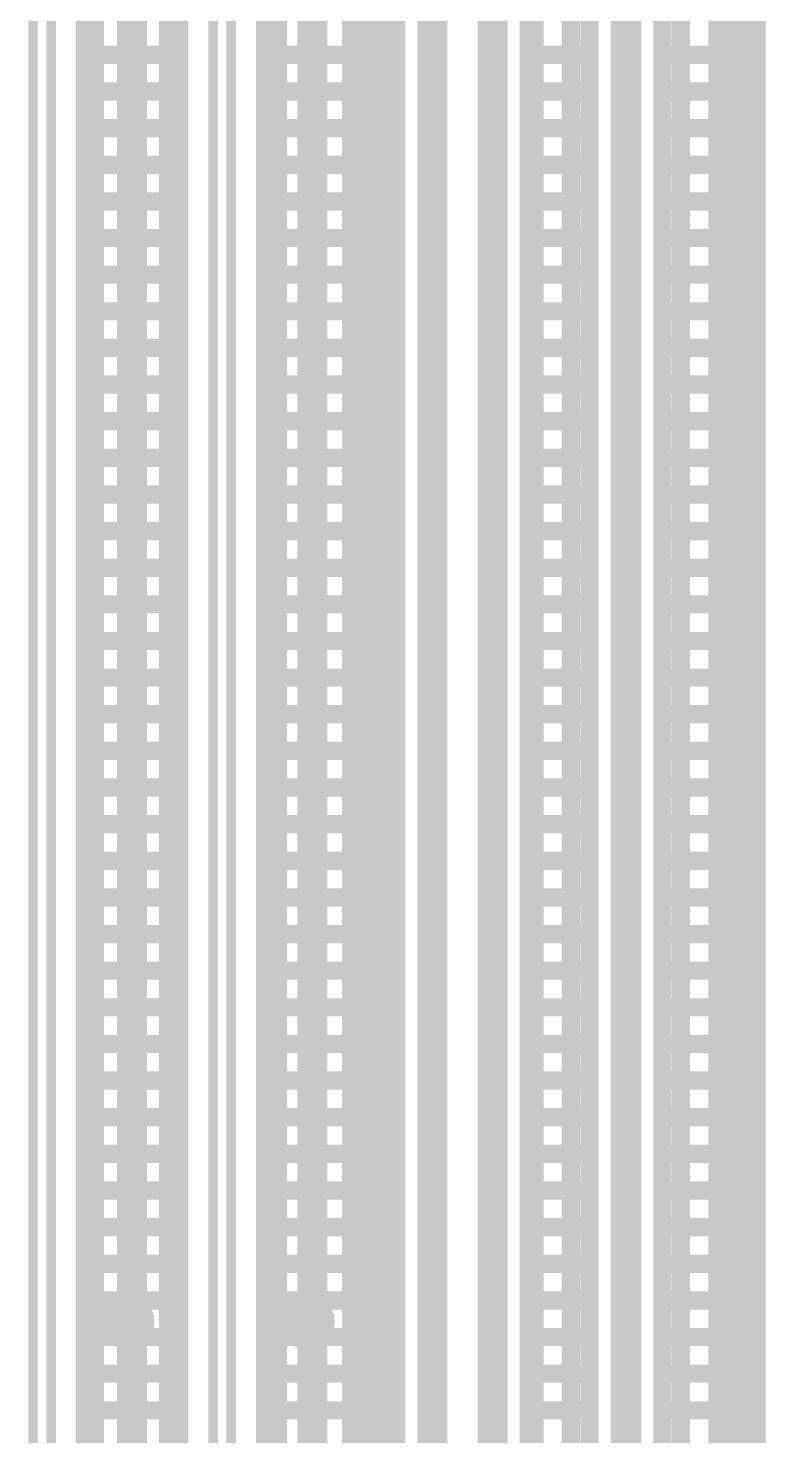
# Model space of a CAD drawing. Header units: millimetres. Extents: x 2260 to 2572, y -21 to 200.
# Drawn here: x 2305.83 to 2311.97, y 117.47 to 129.19 of the extents above; entities that cross this region are included whole.
import ezdxf

# ---------------------------------------------------------------- set-up
doc = ezdxf.new("R2010")
doc.units = ezdxf.units.MM
doc.layers.get('0').update_dxf_attribs({"lineweight": 18})
doc.layers.add('01', color=1, linetype='Continuous', lineweight=18)
doc.layers.add('DIM', color=3, linetype='Continuous', lineweight=13)

# ---------------------------------------------------------------- blocks, each defined once
blk = doc.blocks.new('PAD_R1')
blk.add_lwpolyline([(0.25, 0, 0.5, 0.5, 1), (-0.25, 0, 0.5, 0.5, 1)], format="xyseb", close=True)

msp = doc.modelspace()

# ---------------------------------------------------------------- linework, layer by layer
at = {"layer": '01'}
for points in [[(2306.692, 139.841, 0.25, 0.25, 0), (2306.692, 63.641, 0.25, 0.25, 0)], [(2308.191, 139.841, 0.25, 0.25, 0), (2308.191, 63.641, 0.25, 0.25, 0)], [(2308.692, 139.841, 0.25, 0.25, 0), (2308.692, 63.641, 0.25, 0.25, 0)], [(2309.191, 139.841, 0.25, 0.25, 0), (2309.191, 63.641, 0.25, 0.25, 0)], [(2309.692, 139.841, 0.25, 0.25, 0), (2309.692, 63.641, 0.25, 0.25, 0)], [(2311.692, 139.841, 0.25, 0.25, 0), (2311.692, 63.641, 0.25, 0.25, 0)], [(2306.298, 137.241, 0.152, 0.152, 0), (2306.298, 66.241, 0.152, 0.152, 0)], [(2306.382, 137.241, 0.152, 0.152, 0), (2306.382, 66.241, 0.152, 0.152, 0)], [(2306.687, 137.241, 0.152, 0.152, 0), (2306.687, 66.241, 0.152, 0.152, 0)], [(2306.992, 137.241, 0.152, 0.152, 0), (2306.992, 66.241, 0.152, 0.152, 0)], [(2307.085, 137.241, 0.152, 0.152, 0), (2307.085, 66.241, 0.152, 0.152, 0)], [(2307.798, 137.241, 0.152, 0.152, 0), (2307.798, 66.241, 0.152, 0.152, 0)], [(2307.906, 137.241, 0.152, 0.152, 0), (2307.906, 66.241, 0.152, 0.152, 0)], [(2308.211, 137.241, 0.152, 0.152, 0), (2308.211, 66.241, 0.152, 0.152, 0)], [(2308.516, 137.241, 0.152, 0.152, 0), (2308.516, 66.241, 0.152, 0.152, 0)], [(2308.82, 137.241, 0.152, 0.152, 0), (2308.82, 66.241, 0.152, 0.152, 0)], [(2308.89, 137.241, 0.152, 0.152, 0), (2308.89, 66.241, 0.152, 0.152, 0)], [(2309.993, 137.241, 0.152, 0.152, 0), (2309.993, 66.241, 0.152, 0.152, 0)], [(2310.04, 137.241, 0.152, 0.152, 0), (2310.04, 66.241, 0.152, 0.152, 0)], [(2310.344, 137.241, 0.152, 0.152, 0), (2310.344, 66.241, 0.152, 0.152, 0)], [(2311.564, 137.241, 0.152, 0.152, 0), (2311.564, 66.241, 0.152, 0.152, 0)], [(2311.868, 137.241, 0.152, 0.152, 0), (2311.868, 66.241, 0.152, 0.152, 0)], [(2311.89, 137.241, 0.152, 0.152, 0), (2311.89, 66.241, 0.152, 0.152, 0)], [(2310.498, 134.807, 0.152, 0.152, 0), (2310.498, 68.64, 0.152, 0.152, 0)], [(2311.259, 134.835, 0.152, 0.152, 0), (2311.259, 68.611, 0.152, 0.152, 0)], [(2310.802, 68.764, 0.254, 0.254, 0), (2310.802, 134.682, 0.254, 0.254, 0)], [(2311.105, 134.681, 0.152, 0.152, 0), (2311.105, 68.765, 0.152, 0.152, 0)], [(2306.298, 128.965, 0.152, 0.152, 0), (2307.085, 128.965, 0.152, 0.152, 0)], [(2307.798, 128.965, 0.152, 0.152, 0), (2308.89, 128.965, 0.152, 0.152, 0)], [(2309.993, 128.965, 0.152, 0.152, 0), (2310.498, 128.965, 0.152, 0.152, 0)], [(2311.105, 128.965, 0.152, 0.152, 0), (2311.89, 128.965, 0.152, 0.152, 0)], [(2306.298, 128.66, 0.152, 0.152, 0), (2307.085, 128.66, 0.152, 0.152, 0)], [(2307.798, 128.66, 0.152, 0.152, 0), (2308.89, 128.66, 0.152, 0.152, 0)], [(2309.993, 128.66, 0.152, 0.152, 0), (2310.498, 128.66, 0.152, 0.152, 0)], [(2311.105, 128.66, 0.152, 0.152, 0), (2311.89, 128.66, 0.152, 0.152, 0)], [(2306.298, 128.355, 0.152, 0.152, 0), (2307.085, 128.355, 0.152, 0.152, 0)], [(2307.798, 128.355, 0.152, 0.152, 0), (2308.89, 128.355, 0.152, 0.152, 0)], [(2309.993, 128.355, 0.152, 0.152, 0), (2310.498, 128.355, 0.152, 0.152, 0)], [(2311.105, 128.355, 0.152, 0.152, 0), (2311.89, 128.355, 0.152, 0.152, 0)], [(2306.298, 128.05, 0.152, 0.152, 0), (2307.085, 128.05, 0.152, 0.152, 0)], [(2307.798, 128.05, 0.152, 0.152, 0), (2308.89, 128.05, 0.152, 0.152, 0)], [(2309.993, 128.05, 0.152, 0.152, 0), (2310.498, 128.05, 0.152, 0.152, 0)], [(2311.105, 128.05, 0.152, 0.152, 0), (2311.89, 128.05, 0.152, 0.152, 0)], [(2306.298, 127.745, 0.152, 0.152, 0), (2307.085, 127.745, 0.152, 0.152, 0)], [(2307.798, 127.745, 0.152, 0.152, 0), (2308.89, 127.745, 0.152, 0.152, 0)], [(2309.993, 127.745, 0.152, 0.152, 0), (2310.498, 127.745, 0.152, 0.152, 0)], [(2311.105, 127.745, 0.152, 0.152, 0), (2311.89, 127.745, 0.152, 0.152, 0)], [(2306.298, 127.441, 0.152, 0.152, 0), (2307.085, 127.441, 0.152, 0.152, 0)], [(2307.798, 127.441, 0.152, 0.152, 0), (2308.89, 127.441, 0.152, 0.152, 0)], [(2309.993, 127.441, 0.152, 0.152, 0), (2310.498, 127.441, 0.152, 0.152, 0)], [(2311.105, 127.441, 0.152, 0.152, 0), (2311.89, 127.441, 0.152, 0.152, 0)], [(2306.298, 127.136, 0.152, 0.152, 0), (2307.085, 127.136, 0.152, 0.152, 0)], [(2307.798, 127.136, 0.152, 0.152, 0), (2308.89, 127.136, 0.152, 0.152, 0)], [(2309.993, 127.136, 0.152, 0.152, 0), (2310.498, 127.136, 0.152, 0.152, 0)], [(2311.105, 127.136, 0.152, 0.152, 0), (2311.89, 127.136, 0.152, 0.152, 0)], [(2306.298, 126.831, 0.152, 0.152, 0), (2307.085, 126.831, 0.152, 0.152, 0)], [(2307.798, 126.831, 0.152, 0.152, 0), (2308.89, 126.831, 0.152, 0.152, 0)], [(2309.993, 126.831, 0.152, 0.152, 0), (2310.498, 126.831, 0.152, 0.152, 0)], [(2311.105, 126.831, 0.152, 0.152, 0), (2311.89, 126.831, 0.152, 0.152, 0)], [(2306.298, 126.526, 0.152, 0.152, 0), (2307.085, 126.526, 0.152, 0.152, 0)], [(2307.798, 126.526, 0.152, 0.152, 0), (2308.89, 126.526, 0.152, 0.152, 0)], [(2309.993, 126.526, 0.152, 0.152, 0), (2310.498, 126.526, 0.152, 0.152, 0)], [(2311.105, 126.526, 0.152, 0.152, 0), (2311.89, 126.526, 0.152, 0.152, 0)], [(2306.298, 126.221, 0.152, 0.152, 0), (2307.085, 126.221, 0.152, 0.152, 0)], [(2307.798, 126.221, 0.152, 0.152, 0), (2308.89, 126.221, 0.152, 0.152, 0)], [(2309.993, 126.221, 0.152, 0.152, 0), (2310.498, 126.221, 0.152, 0.152, 0)], [(2311.105, 126.221, 0.152, 0.152, 0), (2311.89, 126.221, 0.152, 0.152, 0)], [(2306.298, 125.917, 0.152, 0.152, 0), (2307.085, 125.917, 0.152, 0.152, 0)], [(2307.798, 125.917, 0.152, 0.152, 0), (2308.89, 125.917, 0.152, 0.152, 0)], [(2309.993, 125.917, 0.152, 0.152, 0), (2310.498, 125.917, 0.152, 0.152, 0)], [(2311.105, 125.917, 0.152, 0.152, 0), (2311.89, 125.917, 0.152, 0.152, 0)], [(2306.298, 125.612, 0.152, 0.152, 0), (2307.085, 125.612, 0.152, 0.152, 0)], [(2307.798, 125.612, 0.152, 0.152, 0), (2308.89, 125.612, 0.152, 0.152, 0)], [(2309.993, 125.612, 0.152, 0.152, 0), (2310.498, 125.612, 0.152, 0.152, 0)], [(2311.105, 125.612, 0.152, 0.152, 0), (2311.89, 125.612, 0.152, 0.152, 0)], [(2306.298, 125.307, 0.152, 0.152, 0), (2307.085, 125.307, 0.152, 0.152, 0)], [(2307.798, 125.307, 0.152, 0.152, 0), (2308.89, 125.307, 0.152, 0.152, 0)], [(2309.993, 125.307, 0.152, 0.152, 0), (2310.498, 125.307, 0.152, 0.152, 0)], [(2311.105, 125.307, 0.152, 0.152, 0), (2311.89, 125.307, 0.152, 0.152, 0)], [(2306.298, 125.002, 0.152, 0.152, 0), (2307.085, 125.002, 0.152, 0.152, 0)], [(2307.798, 125.002, 0.152, 0.152, 0), (2308.89, 125.002, 0.152, 0.152, 0)], [(2309.993, 125.002, 0.152, 0.152, 0), (2310.498, 125.002, 0.152, 0.152, 0)], [(2311.105, 125.002, 0.152, 0.152, 0), (2311.89, 125.002, 0.152, 0.152, 0)], [(2306.298, 124.697, 0.152, 0.152, 0), (2307.085, 124.697, 0.152, 0.152, 0)], [(2307.798, 124.697, 0.152, 0.152, 0), (2308.89, 124.697, 0.152, 0.152, 0)], [(2309.993, 124.697, 0.152, 0.152, 0), (2310.498, 124.697, 0.152, 0.152, 0)], [(2311.105, 124.697, 0.152, 0.152, 0), (2311.89, 124.697, 0.152, 0.152, 0)], [(2306.298, 124.393, 0.152, 0.152, 0), (2307.085, 124.393, 0.152, 0.152, 0)], [(2307.798, 124.393, 0.152, 0.152, 0), (2308.89, 124.393, 0.152, 0.152, 0)], [(2309.993, 124.393, 0.152, 0.152, 0), (2310.498, 124.393, 0.152, 0.152, 0)], [(2311.105, 124.393, 0.152, 0.152, 0), (2311.89, 124.393, 0.152, 0.152, 0)], [(2306.298, 124.088, 0.152, 0.152, 0), (2307.085, 124.088, 0.152, 0.152, 0)], [(2307.798, 124.088, 0.152, 0.152, 0), (2308.89, 124.088, 0.152, 0.152, 0)], [(2309.993, 124.088, 0.152, 0.152, 0), (2310.498, 124.088, 0.152, 0.152, 0)], [(2311.105, 124.088, 0.152, 0.152, 0), (2311.89, 124.088, 0.152, 0.152, 0)], [(2306.298, 123.783, 0.152, 0.152, 0), (2307.085, 123.783, 0.152, 0.152, 0)], [(2307.798, 123.783, 0.152, 0.152, 0), (2308.89, 123.783, 0.152, 0.152, 0)], [(2309.993, 123.783, 0.152, 0.152, 0), (2310.498, 123.783, 0.152, 0.152, 0)], [(2311.105, 123.783, 0.152, 0.152, 0), (2311.89, 123.783, 0.152, 0.152, 0)], [(2306.298, 123.478, 0.152, 0.152, 0), (2307.085, 123.478, 0.152, 0.152, 0)], [(2307.798, 123.478, 0.152, 0.152, 0), (2308.89, 123.478, 0.152, 0.152, 0)], [(2309.993, 123.478, 0.152, 0.152, 0), (2310.498, 123.478, 0.152, 0.152, 0)], [(2311.105, 123.478, 0.152, 0.152, 0), (2311.89, 123.478, 0.152, 0.152, 0)], [(2306.298, 123.173, 0.152, 0.152, 0), (2307.085, 123.173, 0.152, 0.152, 0)], [(2307.798, 123.173, 0.152, 0.152, 0), (2308.89, 123.173, 0.152, 0.152, 0)], [(2309.993, 123.173, 0.152, 0.152, 0), (2310.498, 123.173, 0.152, 0.152, 0)], [(2311.105, 123.173, 0.152, 0.152, 0), (2311.89, 123.173, 0.152, 0.152, 0)], [(2306.298, 122.869, 0.152, 0.152, 0), (2307.085, 122.869, 0.152, 0.152, 0)], [(2307.798, 122.869, 0.152, 0.152, 0), (2308.89, 122.869, 0.152, 0.152, 0)], [(2309.993, 122.869, 0.152, 0.152, 0), (2310.498, 122.869, 0.152, 0.152, 0)], [(2311.105, 122.869, 0.152, 0.152, 0), (2311.89, 122.869, 0.152, 0.152, 0)], [(2306.298, 122.564, 0.152, 0.152, 0), (2307.085, 122.564, 0.152, 0.152, 0)], [(2307.798, 122.564, 0.152, 0.152, 0), (2308.89, 122.564, 0.152, 0.152, 0)], [(2309.993, 122.564, 0.152, 0.152, 0), (2310.498, 122.564, 0.152, 0.152, 0)], [(2311.105, 122.564, 0.152, 0.152, 0), (2311.89, 122.564, 0.152, 0.152, 0)], [(2306.298, 122.259, 0.152, 0.152, 0), (2307.085, 122.259, 0.152, 0.152, 0)], [(2307.798, 122.259, 0.152, 0.152, 0), (2308.89, 122.259, 0.152, 0.152, 0)], [(2309.993, 122.259, 0.152, 0.152, 0), (2310.498, 122.259, 0.152, 0.152, 0)], [(2311.105, 122.259, 0.152, 0.152, 0), (2311.89, 122.259, 0.152, 0.152, 0)], [(2306.298, 121.954, 0.152, 0.152, 0), (2307.085, 121.954, 0.152, 0.152, 0)], [(2307.798, 121.954, 0.152, 0.152, 0), (2308.89, 121.954, 0.152, 0.152, 0)], [(2309.993, 121.954, 0.152, 0.152, 0), (2310.498, 121.954, 0.152, 0.152, 0)], [(2311.105, 121.954, 0.152, 0.152, 0), (2311.89, 121.954, 0.152, 0.152, 0)], [(2306.298, 121.649, 0.152, 0.152, 0), (2307.085, 121.649, 0.152, 0.152, 0)], [(2307.798, 121.649, 0.152, 0.152, 0), (2308.89, 121.649, 0.152, 0.152, 0)], [(2309.993, 121.649, 0.152, 0.152, 0), (2310.498, 121.649, 0.152, 0.152, 0)], [(2311.105, 121.649, 0.152, 0.152, 0), (2311.89, 121.649, 0.152, 0.152, 0)], [(2306.298, 121.345, 0.152, 0.152, 0), (2307.085, 121.345, 0.152, 0.152, 0)], [(2307.798, 121.345, 0.152, 0.152, 0), (2308.89, 121.345, 0.152, 0.152, 0)], [(2309.993, 121.345, 0.152, 0.152, 0), (2310.498, 121.345, 0.152, 0.152, 0)], [(2311.105, 121.345, 0.152, 0.152, 0), (2311.89, 121.345, 0.152, 0.152, 0)], [(2306.298, 121.04, 0.152, 0.152, 0), (2307.085, 121.04, 0.152, 0.152, 0)], [(2307.798, 121.04, 0.152, 0.152, 0), (2308.89, 121.04, 0.152, 0.152, 0)], [(2309.993, 121.04, 0.152, 0.152, 0), (2310.498, 121.04, 0.152, 0.152, 0)], [(2311.105, 121.04, 0.152, 0.152, 0), (2311.89, 121.04, 0.152, 0.152, 0)], [(2306.298, 120.735, 0.152, 0.152, 0), (2307.085, 120.735, 0.152, 0.152, 0)], [(2307.798, 120.735, 0.152, 0.152, 0), (2308.89, 120.735, 0.152, 0.152, 0)], [(2309.993, 120.735, 0.152, 0.152, 0), (2310.498, 120.735, 0.152, 0.152, 0)], [(2311.105, 120.735, 0.152, 0.152, 0), (2311.89, 120.735, 0.152, 0.152, 0)], [(2306.298, 120.43, 0.152, 0.152, 0), (2307.085, 120.43, 0.152, 0.152, 0)], [(2307.798, 120.43, 0.152, 0.152, 0), (2308.89, 120.43, 0.152, 0.152, 0)], [(2309.993, 120.43, 0.152, 0.152, 0), (2310.498, 120.43, 0.152, 0.152, 0)], [(2311.105, 120.43, 0.152, 0.152, 0), (2311.89, 120.43, 0.152, 0.152, 0)], [(2306.298, 120.125, 0.152, 0.152, 0), (2307.085, 120.125, 0.152, 0.152, 0)], [(2307.798, 120.125, 0.152, 0.152, 0), (2308.89, 120.125, 0.152, 0.152, 0)], [(2309.993, 120.125, 0.152, 0.152, 0), (2310.498, 120.125, 0.152, 0.152, 0)], [(2311.105, 120.125, 0.152, 0.152, 0), (2311.89, 120.125, 0.152, 0.152, 0)], [(2306.298, 119.821, 0.152, 0.152, 0), (2307.085, 119.821, 0.152, 0.152, 0)], [(2307.798, 119.821, 0.152, 0.152, 0), (2308.89, 119.821, 0.152, 0.152, 0)], [(2309.993, 119.821, 0.152, 0.152, 0), (2310.498, 119.821, 0.152, 0.152, 0)], [(2311.105, 119.821, 0.152, 0.152, 0), (2311.89, 119.821, 0.152, 0.152, 0)], [(2306.298, 119.516, 0.152, 0.152, 0), (2307.085, 119.516, 0.152, 0.152, 0)], [(2307.798, 119.516, 0.152, 0.152, 0), (2308.89, 119.516, 0.152, 0.152, 0)], [(2309.993, 119.516, 0.152, 0.152, 0), (2310.498, 119.516, 0.152, 0.152, 0)], [(2311.105, 119.516, 0.152, 0.152, 0), (2311.89, 119.516, 0.152, 0.152, 0)], [(2306.298, 119.211, 0.152, 0.152, 0), (2307.085, 119.211, 0.152, 0.152, 0)], [(2307.798, 119.211, 0.152, 0.152, 0), (2308.89, 119.211, 0.152, 0.152, 0)], [(2309.993, 119.211, 0.152, 0.152, 0), (2310.498, 119.211, 0.152, 0.152, 0)], [(2311.105, 119.211, 0.152, 0.152, 0), (2311.89, 119.211, 0.152, 0.152, 0)], [(2306.298, 118.906, 0.152, 0.152, 0), (2307.085, 118.906, 0.152, 0.152, 0)], [(2307.798, 118.906, 0.152, 0.152, 0), (2308.89, 118.906, 0.152, 0.152, 0)], [(2309.993, 118.906, 0.152, 0.152, 0), (2310.498, 118.906, 0.152, 0.152, 0)], [(2311.105, 118.906, 0.152, 0.152, 0), (2311.89, 118.906, 0.152, 0.152, 0)], [(2306.298, 118.601, 0.152, 0.152, 0), (2307.085, 118.601, 0.152, 0.152, 0)], [(2307.798, 118.601, 0.152, 0.152, 0), (2308.89, 118.601, 0.152, 0.152, 0)], [(2309.993, 118.601, 0.152, 0.152, 0), (2310.498, 118.601, 0.152, 0.152, 0)], [(2311.105, 118.601, 0.152, 0.152, 0), (2311.89, 118.601, 0.152, 0.152, 0)], [(2306.298, 118.297, 0.152, 0.152, 0), (2307.085, 118.297, 0.152, 0.152, 0)], [(2307.798, 118.297, 0.152, 0.152, 0), (2308.89, 118.297, 0.152, 0.152, 0)], [(2309.993, 118.297, 0.152, 0.152, 0), (2310.498, 118.297, 0.152, 0.152, 0)], [(2311.105, 118.297, 0.152, 0.152, 0), (2311.89, 118.297, 0.152, 0.152, 0)], [(2306.298, 117.992, 0.152, 0.152, 0), (2307.085, 117.992, 0.152, 0.152, 0)], [(2307.798, 117.992, 0.152, 0.152, 0), (2308.89, 117.992, 0.152, 0.152, 0)], [(2309.993, 117.992, 0.152, 0.152, 0), (2310.498, 117.992, 0.152, 0.152, 0)], [(2311.105, 117.992, 0.152, 0.152, 0), (2311.89, 117.992, 0.152, 0.152, 0)], [(2306.298, 117.687, 0.152, 0.152, 0), (2307.085, 117.687, 0.152, 0.152, 0)], [(2307.798, 117.687, 0.152, 0.152, 0), (2308.89, 117.687, 0.152, 0.152, 0)], [(2309.993, 117.687, 0.152, 0.152, 0), (2310.498, 117.687, 0.152, 0.152, 0)], [(2311.105, 117.687, 0.152, 0.152, 0), (2311.89, 117.687, 0.152, 0.152, 0)]]:
    msp.add_lwpolyline(points, format="xyseb", dxfattribs=at)
at = {"layer": 'DIM'}
for points in [[(2305.867, 137.367, 0.08, 0.08, 0), (2305.867, 66.114, 0.08, 0.08, 0)], [(2306.017, 137.367, 0.08, 0.08, 0), (2306.017, 66.114, 0.08, 0.08, 0)], [(2307.366, 137.368, 0.08, 0.08, 0), (2307.366, 66.114, 0.08, 0.08, 0)], [(2307.516, 137.366, 0.08, 0.08, 0), (2307.516, 66.116, 0.08, 0.08, 0)]]:
    msp.add_lwpolyline(points, format="xyseb", dxfattribs=at)

# ---------------------------------------------------------------- block references
at = {"layer": '01'}
for p, xscale, yscale in [((2306.298, 128.965), 0.1524, 0.1524), ((2307.085, 128.965), 0.1524, 0.1524), ((2307.798, 128.965), 0.1524, 0.1524), ((2308.89, 128.965), 0.1524, 0.1524), ((2309.993, 128.965), 0.1524, 0.1524), ((2310.498, 128.965), 0.1524, 0.1524), ((2311.105, 128.965), 0.1524, 0.1524), ((2311.89, 128.965), 0.1524, 0.1524), ((2306.298, 128.66), 0.1524, 0.1524), ((2307.085, 128.66), 0.1524, 0.1524), ((2307.798, 128.66), 0.1524, 0.1524), ((2308.89, 128.66), 0.1524, 0.1524), ((2309.993, 128.66), 0.1524, 0.1524), ((2310.498, 128.66), 0.1524, 0.1524), ((2311.105, 128.66), 0.1524, 0.1524), ((2311.89, 128.66), 0.1524, 0.1524), ((2306.298, 128.355), 0.1524, 0.1524), ((2307.085, 128.355), 0.1524, 0.1524), ((2307.798, 128.355), 0.1524, 0.1524), ((2308.89, 128.355), 0.1524, 0.1524), ((2309.993, 128.355), 0.1524, 0.1524), ((2310.498, 128.355), 0.1524, 0.1524), ((2311.105, 128.355), 0.1524, 0.1524), ((2311.89, 128.355), 0.1524, 0.1524), ((2306.298, 128.05), 0.1524, 0.1524), ((2307.085, 128.05), 0.1524, 0.1524), ((2307.798, 128.05), 0.1524, 0.1524), ((2308.89, 128.05), 0.1524, 0.1524), ((2309.993, 128.05), 0.1524, 0.1524), ((2310.498, 128.05), 0.1524, 0.1524), ((2311.105, 128.05), 0.1524, 0.1524), ((2311.89, 128.05), 0.1524, 0.1524), ((2306.298, 127.745), 0.1524, 0.1524), ((2307.085, 127.745), 0.1524, 0.1524), ((2307.798, 127.745), 0.1524, 0.1524), ((2308.89, 127.745), 0.1524, 0.1524), ((2309.993, 127.745), 0.1524, 0.1524), ((2310.498, 127.745), 0.1524, 0.1524), ((2311.105, 127.745), 0.1524, 0.1524), ((2311.89, 127.745), 0.1524, 0.1524), ((2306.298, 127.441), 0.1524, 0.1524), ((2307.085, 127.441), 0.1524, 0.1524), ((2307.798, 127.441), 0.1524, 0.1524), ((2308.89, 127.441), 0.1524, 0.1524), ((2309.993, 127.441), 0.1524, 0.1524), ((2310.498, 127.441), 0.1524, 0.1524), ((2311.105, 127.441), 0.1524, 0.1524), ((2311.89, 127.441), 0.1524, 0.1524), ((2306.298, 127.136), 0.1524, 0.1524), ((2307.085, 127.136), 0.1524, 0.1524), ((2307.798, 127.136), 0.1524, 0.1524), ((2308.89, 127.136), 0.1524, 0.1524), ((2309.993, 127.136), 0.1524, 0.1524), ((2310.498, 127.136), 0.1524, 0.1524), ((2311.105, 127.136), 0.1524, 0.1524), ((2311.89, 127.136), 0.1524, 0.1524), ((2306.298, 126.831), 0.1524, 0.1524), ((2307.085, 126.831), 0.1524, 0.1524), ((2307.798, 126.831), 0.1524, 0.1524), ((2308.89, 126.831), 0.1524, 0.1524), ((2309.993, 126.831), 0.1524, 0.1524), ((2310.498, 126.831), 0.1524, 0.1524), ((2311.105, 126.831), 0.1524, 0.1524), ((2311.89, 126.831), 0.1524, 0.1524), ((2306.298, 126.526), 0.1524, 0.1524), ((2307.085, 126.526), 0.1524, 0.1524), ((2307.798, 126.526), 0.1524, 0.1524), ((2308.89, 126.526), 0.1524, 0.1524), ((2309.993, 126.526), 0.1524, 0.1524), ((2310.498, 126.526), 0.1524, 0.1524), ((2311.105, 126.526), 0.1524, 0.1524), ((2311.89, 126.526), 0.1524, 0.1524), ((2306.298, 126.221), 0.1524, 0.1524), ((2307.085, 126.221), 0.1524, 0.1524), ((2307.798, 126.221), 0.1524, 0.1524), ((2308.89, 126.221), 0.1524, 0.1524), ((2309.993, 126.221), 0.1524, 0.1524), ((2310.498, 126.221), 0.1524, 0.1524), ((2311.105, 126.221), 0.1524, 0.1524), ((2311.89, 126.221), 0.1524, 0.1524), ((2306.298, 125.917), 0.1524, 0.1524), ((2307.085, 125.917), 0.1524, 0.1524), ((2307.798, 125.917), 0.1524, 0.1524), ((2308.89, 125.917), 0.1524, 0.1524), ((2309.993, 125.917), 0.1524, 0.1524), ((2310.498, 125.917), 0.1524, 0.1524), ((2311.105, 125.917), 0.1524, 0.1524), ((2311.89, 125.917), 0.1524, 0.1524), ((2306.298, 125.612), 0.1524, 0.1524), ((2307.085, 125.612), 0.1524, 0.1524), ((2307.798, 125.612), 0.1524, 0.1524), ((2308.89, 125.612), 0.1524, 0.1524), ((2309.993, 125.612), 0.1524, 0.1524), ((2310.498, 125.612), 0.1524, 0.1524), ((2311.105, 125.612), 0.1524, 0.1524), ((2311.89, 125.612), 0.1524, 0.1524), ((2306.298, 125.307), 0.1524, 0.1524), ((2307.085, 125.307), 0.1524, 0.1524), ((2307.798, 125.307), 0.1524, 0.1524), ((2308.89, 125.307), 0.1524, 0.1524), ((2309.993, 125.307), 0.1524, 0.1524), ((2310.498, 125.307), 0.1524, 0.1524), ((2311.105, 125.307), 0.1524, 0.1524), ((2311.89, 125.307), 0.1524, 0.1524), ((2306.298, 125.002), 0.1524, 0.1524), ((2307.085, 125.002), 0.1524, 0.1524), ((2307.798, 125.002), 0.1524, 0.1524), ((2308.89, 125.002), 0.1524, 0.1524), ((2309.993, 125.002), 0.1524, 0.1524), ((2310.498, 125.002), 0.1524, 0.1524), ((2311.105, 125.002), 0.1524, 0.1524), ((2311.89, 125.002), 0.1524, 0.1524), ((2306.298, 124.697), 0.1524, 0.1524), ((2307.085, 124.697), 0.1524, 0.1524), ((2307.798, 124.697), 0.1524, 0.1524), ((2308.89, 124.697), 0.1524, 0.1524), ((2309.993, 124.697), 0.1524, 0.1524), ((2310.498, 124.697), 0.1524, 0.1524), ((2311.105, 124.697), 0.1524, 0.1524), ((2311.89, 124.697), 0.1524, 0.1524), ((2306.298, 124.393), 0.1524, 0.1524), ((2307.085, 124.393), 0.1524, 0.1524), ((2307.798, 124.393), 0.1524, 0.1524), ((2308.89, 124.393), 0.1524, 0.1524), ((2309.993, 124.393), 0.1524, 0.1524), ((2310.498, 124.393), 0.1524, 0.1524), ((2311.105, 124.393), 0.1524, 0.1524), ((2311.89, 124.393), 0.1524, 0.1524), ((2306.298, 124.088), 0.1524, 0.1524), ((2307.085, 124.088), 0.1524, 0.1524), ((2307.798, 124.088), 0.1524, 0.1524), ((2308.89, 124.088), 0.1524, 0.1524), ((2309.993, 124.088), 0.1524, 0.1524), ((2310.498, 124.088), 0.1524, 0.1524), ((2311.105, 124.088), 0.1524, 0.1524), ((2311.89, 124.088), 0.1524, 0.1524), ((2306.298, 123.783), 0.1524, 0.1524), ((2307.085, 123.783), 0.1524, 0.1524), ((2307.798, 123.783), 0.1524, 0.1524), ((2308.89, 123.783), 0.1524, 0.1524), ((2309.993, 123.783), 0.1524, 0.1524), ((2310.498, 123.783), 0.1524, 0.1524), ((2311.105, 123.783), 0.1524, 0.1524), ((2311.89, 123.783), 0.1524, 0.1524), ((2306.298, 123.478), 0.1524, 0.1524), ((2307.085, 123.478), 0.1524, 0.1524), ((2307.798, 123.478), 0.1524, 0.1524), ((2308.89, 123.478), 0.1524, 0.1524), ((2309.993, 123.478), 0.1524, 0.1524), ((2310.498, 123.478), 0.1524, 0.1524), ((2311.105, 123.478), 0.1524, 0.1524), ((2311.89, 123.478), 0.1524, 0.1524), ((2306.298, 123.173), 0.1524, 0.1524), ((2307.085, 123.173), 0.1524, 0.1524), ((2307.798, 123.173), 0.1524, 0.1524), ((2308.89, 123.173), 0.1524, 0.1524), ((2309.993, 123.173), 0.1524, 0.1524), ((2310.498, 123.173), 0.1524, 0.1524), ((2311.105, 123.173), 0.1524, 0.1524), ((2311.89, 123.173), 0.1524, 0.1524), ((2306.298, 122.869), 0.1524, 0.1524), ((2307.085, 122.869), 0.1524, 0.1524), ((2307.798, 122.869), 0.1524, 0.1524), ((2308.89, 122.869), 0.1524, 0.1524), ((2309.993, 122.869), 0.1524, 0.1524), ((2310.498, 122.869), 0.1524, 0.1524), ((2311.105, 122.869), 0.1524, 0.1524), ((2311.89, 122.869), 0.1524, 0.1524), ((2306.298, 122.564), 0.1524, 0.1524), ((2307.085, 122.564), 0.1524, 0.1524), ((2307.798, 122.564), 0.1524, 0.1524), ((2308.89, 122.564), 0.1524, 0.1524), ((2309.993, 122.564), 0.1524, 0.1524), ((2310.498, 122.564), 0.1524, 0.1524), ((2311.105, 122.564), 0.1524, 0.1524), ((2311.89, 122.564), 0.1524, 0.1524), ((2306.298, 122.259), 0.1524, 0.1524), ((2307.085, 122.259), 0.1524, 0.1524), ((2307.798, 122.259), 0.1524, 0.1524), ((2308.89, 122.259), 0.1524, 0.1524), ((2309.993, 122.259), 0.1524, 0.1524), ((2310.498, 122.259), 0.1524, 0.1524), ((2311.105, 122.259), 0.1524, 0.1524), ((2311.89, 122.259), 0.1524, 0.1524), ((2306.298, 121.954), 0.1524, 0.1524), ((2307.085, 121.954), 0.1524, 0.1524), ((2307.798, 121.954), 0.1524, 0.1524), ((2308.89, 121.954), 0.1524, 0.1524), ((2309.993, 121.954), 0.1524, 0.1524), ((2310.498, 121.954), 0.1524, 0.1524), ((2311.105, 121.954), 0.1524, 0.1524), ((2311.89, 121.954), 0.1524, 0.1524), ((2306.298, 121.649), 0.1524, 0.1524), ((2307.085, 121.649), 0.1524, 0.1524), ((2307.798, 121.649), 0.1524, 0.1524), ((2308.89, 121.649), 0.1524, 0.1524), ((2309.993, 121.649), 0.1524, 0.1524), ((2310.498, 121.649), 0.1524, 0.1524), ((2311.105, 121.649), 0.1524, 0.1524), ((2311.89, 121.649), 0.1524, 0.1524), ((2306.298, 121.345), 0.1524, 0.1524), ((2307.085, 121.345), 0.1524, 0.1524), ((2307.798, 121.345), 0.1524, 0.1524), ((2308.89, 121.345), 0.1524, 0.1524), ((2309.993, 121.345), 0.1524, 0.1524), ((2310.498, 121.345), 0.1524, 0.1524), ((2311.105, 121.345), 0.1524, 0.1524), ((2311.89, 121.345), 0.1524, 0.1524), ((2306.298, 121.04), 0.1524, 0.1524), ((2307.085, 121.04), 0.1524, 0.1524), ((2307.798, 121.04), 0.1524, 0.1524), ((2308.89, 121.04), 0.1524, 0.1524), ((2309.993, 121.04), 0.1524, 0.1524), ((2310.498, 121.04), 0.1524, 0.1524), ((2311.105, 121.04), 0.1524, 0.1524), ((2311.89, 121.04), 0.1524, 0.1524), ((2306.298, 120.735), 0.1524, 0.1524), ((2307.085, 120.735), 0.1524, 0.1524), ((2307.798, 120.735), 0.1524, 0.1524), ((2308.89, 120.735), 0.1524, 0.1524), ((2309.993, 120.735), 0.1524, 0.1524), ((2310.498, 120.735), 0.1524, 0.1524), ((2311.105, 120.735), 0.1524, 0.1524), ((2311.89, 120.735), 0.1524, 0.1524), ((2306.298, 120.43), 0.1524, 0.1524), ((2307.085, 120.43), 0.1524, 0.1524), ((2307.798, 120.43), 0.1524, 0.1524), ((2308.89, 120.43), 0.1524, 0.1524), ((2309.993, 120.43), 0.1524, 0.1524), ((2310.498, 120.43), 0.1524, 0.1524), ((2311.105, 120.43), 0.1524, 0.1524), ((2311.89, 120.43), 0.1524, 0.1524), ((2306.298, 120.125), 0.1524, 0.1524), ((2307.085, 120.125), 0.1524, 0.1524), ((2307.798, 120.125), 0.1524, 0.1524), ((2308.89, 120.125), 0.1524, 0.1524), ((2309.993, 120.125), 0.1524, 0.1524), ((2310.498, 120.125), 0.1524, 0.1524), ((2311.105, 120.125), 0.1524, 0.1524), ((2311.89, 120.125), 0.1524, 0.1524), ((2306.298, 119.821), 0.1524, 0.1524), ((2307.085, 119.821), 0.1524, 0.1524), ((2307.798, 119.821), 0.1524, 0.1524), ((2308.89, 119.821), 0.1524, 0.1524), ((2309.993, 119.821), 0.1524, 0.1524), ((2310.498, 119.821), 0.1524, 0.1524), ((2311.105, 119.821), 0.1524, 0.1524), ((2311.89, 119.821), 0.1524, 0.1524), ((2306.298, 119.516), 0.1524, 0.1524), ((2307.085, 119.516), 0.1524, 0.1524), ((2307.798, 119.516), 0.1524, 0.1524), ((2308.89, 119.516), 0.1524, 0.1524), ((2309.993, 119.516), 0.1524, 0.1524), ((2310.498, 119.516), 0.1524, 0.1524), ((2311.105, 119.516), 0.1524, 0.1524), ((2311.89, 119.516), 0.1524, 0.1524), ((2306.298, 119.211), 0.1524, 0.1524), ((2307.085, 119.211), 0.1524, 0.1524), ((2307.798, 119.211), 0.1524, 0.1524), ((2308.89, 119.211), 0.1524, 0.1524), ((2309.993, 119.211), 0.1524, 0.1524), ((2310.498, 119.211), 0.1524, 0.1524), ((2311.105, 119.211), 0.1524, 0.1524), ((2311.89, 119.211), 0.1524, 0.1524), ((2306.298, 118.906), 0.1524, 0.1524), ((2307.085, 118.906), 0.1524, 0.1524), ((2307.798, 118.906), 0.1524, 0.1524), ((2308.89, 118.906), 0.1524, 0.1524), ((2309.993, 118.906), 0.1524, 0.1524), ((2310.498, 118.906), 0.1524, 0.1524), ((2311.105, 118.906), 0.1524, 0.1524), ((2311.89, 118.906), 0.1524, 0.1524), ((2306.298, 118.601), 0.1524, 0.1524), ((2306.649, 118.424), 0.456945, 0.456945), ((2307.085, 118.601), 0.1524, 0.1524), ((2307.798, 118.601), 0.1524, 0.1524), ((2308.149, 118.424), 0.456945, 0.456945), ((2308.89, 118.601), 0.1524, 0.1524), ((2309.993, 118.601), 0.1524, 0.1524), ((2310.498, 118.601), 0.1524, 0.1524), ((2311.105, 118.601), 0.1524, 0.1524), ((2311.89, 118.601), 0.1524, 0.1524), ((2306.298, 118.297), 0.1524, 0.1524), ((2307.085, 118.297), 0.1524, 0.1524), ((2307.798, 118.297), 0.1524, 0.1524), ((2308.89, 118.297), 0.1524, 0.1524), ((2309.993, 118.297), 0.1524, 0.1524), ((2310.498, 118.297), 0.1524, 0.1524), ((2311.105, 118.297), 0.1524, 0.1524), ((2311.89, 118.297), 0.1524, 0.1524), ((2306.298, 117.992), 0.1524, 0.1524), ((2307.085, 117.992), 0.1524, 0.1524), ((2307.798, 117.992), 0.1524, 0.1524), ((2308.89, 117.992), 0.1524, 0.1524), ((2309.993, 117.992), 0.1524, 0.1524), ((2310.498, 117.992), 0.1524, 0.1524), ((2311.105, 117.992), 0.1524, 0.1524), ((2311.89, 117.992), 0.1524, 0.1524), ((2306.298, 117.687), 0.1524, 0.1524), ((2307.085, 117.687), 0.1524, 0.1524), ((2307.798, 117.687), 0.1524, 0.1524), ((2308.89, 117.687), 0.1524, 0.1524), ((2309.993, 117.687), 0.1524, 0.1524), ((2310.498, 117.687), 0.1524, 0.1524), ((2311.105, 117.687), 0.1524, 0.1524), ((2311.89, 117.687), 0.1524, 0.1524)]:
    msp.add_blockref('PAD_R1', p, dxfattribs=dict(at, xscale=xscale, yscale=yscale))

doc.saveas('drawing.dxf')
